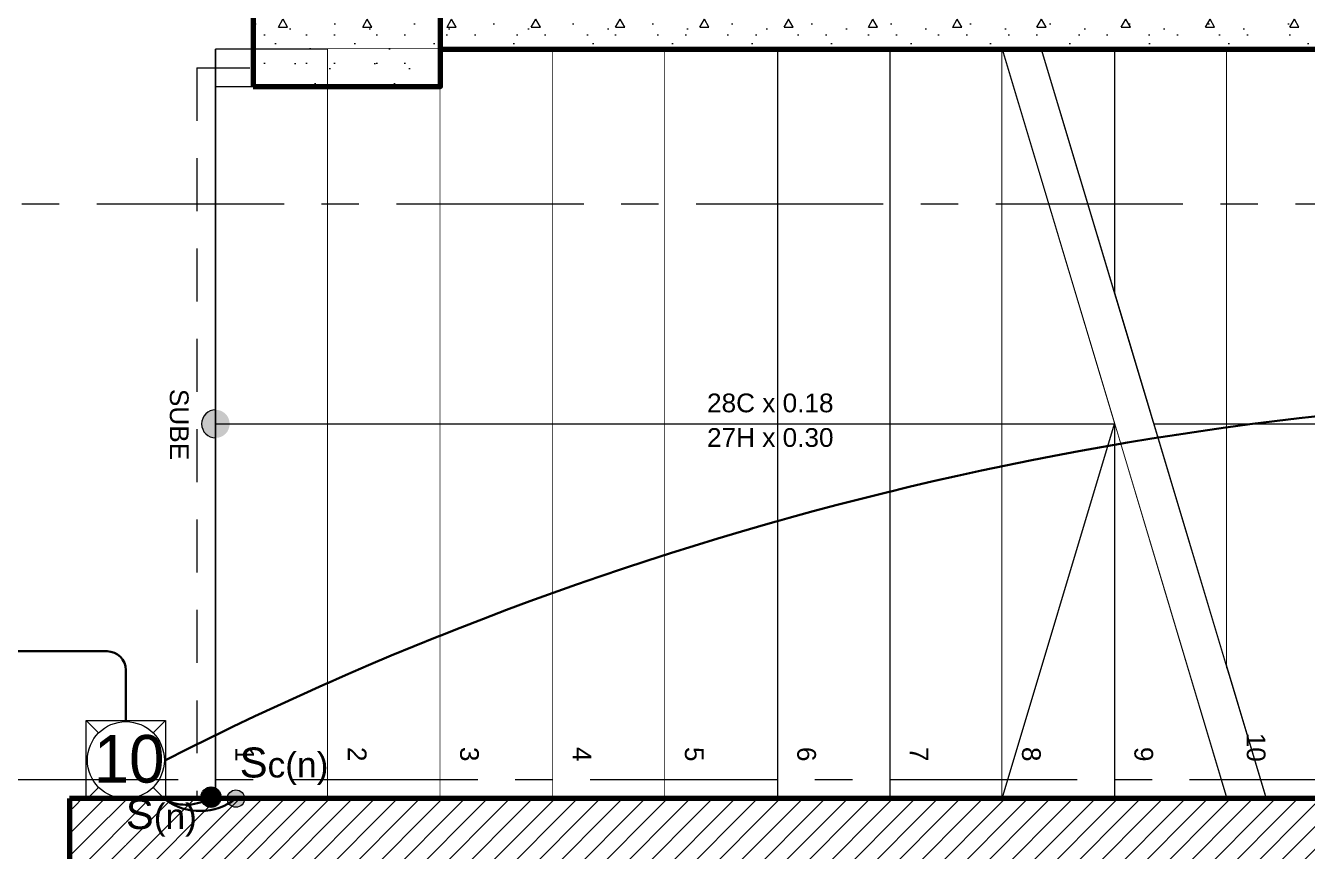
# Model space of a CAD drawing. Header units: inches. Extents: x -38 to 5698, y -33 to 92.
# Drawn here: x 45.563 to 48.985, y 20.209 to 22.413 of the extents above; entities that cross this region are included whole.
import ezdxf
from ezdxf.lldxf.tags import DXFTag

# ---------------------------------------------------------------- set-up
doc = ezdxf.new("R2010")
doc.units = ezdxf.units.IN
doc.header["$MEASUREMENT"] = 0
doc.set_wipeout_variables(frame=1)
for name, pattern in [('ACAD_ISO04W100', [30, 24, -3, 0, -3]), ('CONTINUA', [0]), ('Línea Oculta', [0.195611, 0.141111, -0.0545]), ('Punto & Raya', [0.65, 0.5, -0.075, 0, -0.075]), ('Rayas', [0.282222, 0.141111, -0.141111]), ('Wipeout_Contour', [1, 0, -1])]:
    doc.linetypes.add(name, pattern=pattern)
for name, color, linetype, lineweight in [('00 IE CKTO TOMAS', 111, 'Rayas', 18), ('ALUMBRADO_CONDUIT', 30, 'CONDUIT1', 30), ('ALUMBRADO_PVC', 6, 'PVC1', 30), ('Cable Alumbrado', 150, 'Continuous', 30), ('pulsador', 4, 'Continuous', 40), ('Simb_Alumbrado', 140, 'CONTINUA', 30)]:
    doc.layers.add(name, color=color, linetype=linetype, lineweight=lineweight)
for name, color, linetype in [('02 _ ARQ _ ALB _ Ejes Generales', 7, 'Continuous'), ('02 _ ARQ _ ZON _ Espacio.3D', 7, 'Continuous'), ('08 _ STR _ EXT _ 06 Columnas', 7, 'Continuous'), ('08 _ STR _ EXT _ 07 Losa Aligerada', 7, 'Continuous'), ('08 _ STR _ EXT _ 10 Vereda Exterior', 7, 'Continuous'), ('08 _ STR _ EXT _ 11 Escaleras', 7, 'Continuous'), ('08 _ STR _ EXT _ 12 Ascensor', 7, 'Continuous'), ('Estructura - 04 MURO', 7, 'Continuous'), ('Interior - CIELO RASSO', 7, 'Continuous'), ('Marcador - Secciones', 251, 'Continuous')]:
    doc.layers.add(name, color=color, linetype=linetype)
doc.styles.add('Annotative', font='arial.ttf')
doc.styles.add('Estilo_Generado_3', font='arial.ttf')
doc.styles.add('{18b73a54-fa43-428c-adcb-c1c7bbdf2c84}', font='Simplex.shx')
tags = doc.linetypes.add('CONDUIT1', pattern='A,1,-0.19772,["con",{18b73a54-fa43-428c-adcb-c1c7bbdf2c84},S=0.2,R=0,X=0,Y=-0.065594],-0.593642', length=1.791362).pattern_tags.tags
tags[6] = DXFTag(74, 10)
tags = doc.linetypes.add('PVC1', pattern='A,1,-0.19772,["PVC",{18b73a54-fa43-428c-adcb-c1c7bbdf2c84},S=0.13,R=0,X=0,Y=-0.061851],-0.507647', length=1.705367).pattern_tags.tags
tags[6] = DXFTag(74, 10)
pattern_1 = [(45, (0, 0), (-0.030052038, 0.030052038), [])]
pattern_2 = [(0, (0, 0), (0, 0.3897114), [0.024375, -0.200625]), (0, (0.1125, 0.19486), (0, 0.3897114), [0.024375, -0.200625]), (60, (0, 0), (-0.3375, 0.1948557), [0.024375, -0.200625]), (60, (0.225, 0), (-0.3375, 0.1948557), [0.024375, -0.200625]), (120, (0.02437, 0), (0.3375, 0.1948557), [0.024375, -0.200625]), (120, (0.24938, 0), (0.3375, 0.1948557), [0.024375, -0.200625]), (0, (0, 0.0375), (0, 0.075), [0, -0.075, 0, -0.1125]), (45, (0.0375, 0.0375), (-0.05303301, 0.05303301), [0, -0.05625, 0, -0.09375])]

# ---------------------------------------------------------------- blocks, each defined once
blk = doc.blocks.new('100x100x80 adosado')
at = {"layer": 'Simb_Alumbrado', "lineweight": 13}
blk.add_lwpolyline([(-0.0768, 0.0788), (0.0194, 0.0788), (0.0194, -0.0174), (-0.0768, -0.0174)], close=True, dxfattribs=at)
at = {"layer": 'Simb_Alumbrado', "lineweight": 9}
for points in [[(-0.0768, 0.0788), (-0.0618, 0.0638)], [(0.0043, 0.0638), (0.0194, 0.0788)], [(-0.0768, -0.0174), (-0.0618, -0.0023)], [(0.0043, -0.0023), (0.0194, -0.0174)]]:
    blk.add_lwpolyline(points, dxfattribs=at)
blk.add_circle((-0.0287, 0.0307), 0.0467, dxfattribs=at)
at = {"layer": 'Simb_Alumbrado', "lineweight": 9, "insert": (-0.0677, 0.0612), "char_height": 0.05773, "attachment_point": 1}
blk.add_mtext_dynamic_manual_height_columns('10', width=0.119989, gutter_width=12.5, heights=[0], dxfattribs=at)
blk = doc.blocks.new('ii3t')
at = {"layer": 'Simb_Alumbrado', "lineweight": 5}
h = blk.add_hatch(color=3, dxfattribs=at)
edge = h.paths.add_edge_path()
edge.add_arc((0, 0), 0.0164, 0, 360)
blk.add_circle((0, 0), 0.0164, dxfattribs=at)
blk = doc.blocks.new('pulsador')
at = {"layer": 'pulsador', "lineweight": 40}
h = blk.add_hatch(color=4, dxfattribs=at)
h.dxf.hatch_style = 1
h.paths.add_polyline_path([(246.2314, 46.0882, 1), (246.279, 46.0882, 1)])
h.paths.add_polyline_path([(246.2786, 46.0882, -1), (246.2317, 46.0882, -1)], flags=16)
h.paths.add_polyline_path([(246.271, 46.0882, -1), (246.2393, 46.0882, -1)], flags=0)
at = {"layer": 'pulsador'}
h = blk.add_hatch(color=4, dxfattribs=at)
h.dxf.hatch_style = 1
h.paths.add_polyline_path([(246.2393, 46.0882, 1), (246.271, 46.0882, 1)])
at = {"layer": 'pulsador', "color": 4, "lineweight": 50}
blk.add_circle((246.2552, 46.0882), 0.0238, dxfattribs=at)
at = {"layer": 'pulsador', "color": 4, "lineweight": 40}
blk.add_circle((246.2552, 46.0882), 0.0235, dxfattribs=at)
at = {"layer": 'pulsador', "color": 4}
blk.add_circle((246.2552, 46.0882), 0.0159, dxfattribs=at)

msp = doc.modelspace()

# ---------------------------------------------------------------- hatches: boundary and pattern name
at = {"layer": '08 _ STR _ EXT _ 10 Vereda Exterior', "linetype": 'Continuous', "lineweight": 13}
h = msp.add_hatch(dxfattribs=at)
h.set_pattern_fill('RETÍCULA_100X100_0002', color=251, style=0, pattern_type=2)
h.set_pattern_definition([(360, (3.7574, 18.3027), (0, 2.53199), []), (90, (3.7574, 18.3027), (-3.6, 0), [])])
h.paths.add_polyline_path([(2.17, 3.6213), (4.2913, 1.5), (9.32, 1.5), (9.32, 6.5), (40.52, 6.5), (40.52, 1.5), (52.92, 1.5), (52.92, 19.0859), (51.57, 19.0859), (51.57, 7.2), (9.07, 7.2), (9.07, 7.85), (6.5201, 7.85, -0.414214), (6.2701, 8.1), (6.2701, 8.85, -0.414213), (6.5201, 9.1), (9.07, 9.1), (9.07, 12), (6.5201, 12, -0.414214), (6.2701, 12.25), (6.2701, 13, -0.414213), (6.5201, 13.25), (9.07, 13.25), (9.07, 16.15), (6.5201, 16.15, -0.414214), (6.2701, 16.4), (6.2701, 17.15, -0.414213), (6.5201, 17.4), (8.77, 17.4), (8.7706, 21.0499), (2.17, 21.0499)])

# ---------------------------------------------------------------- linework, layer by layer
at = {"layer": '02 _ ARQ _ ZON _ Espacio.3D', "color": 254, "linetype": 'Continuous', "lineweight": 0, "flags": 128}
msp.add_lwpolyline([(47.82, 17.1), (47.82, 19.05), (45.6803, 19.05), (45.6803, 20.35), (46.07, 20.35), (46.07, 22.35), (46.17, 22.35), (46.17, 22.7), (46.67, 22.7), (46.67, 24.4), (46.17, 24.4), (46.17, 24.85), (46.67, 24.85), (46.67, 24.75), (51.32, 24.75), (51.32, 26.4), (51.07, 26.4), (51.07, 27), (51.455, 27), (51.455, 29.7)], dxfattribs=at)
at = {"layer": '08 _ STR _ EXT _ 07 Losa Aligerada', "color": 254, "linetype": 'Rayas', "lineweight": 18, "flags": 128}
msp.add_lwpolyline([(8.17, 27.9392), (7.67, 27.9392), (7.67, 5.8), (25.2353, 5.8), (25.2353, 7.2), (30.4315, 7.2), (30.4315, 6.0005), (37.07, 6.0005), (37.07, 3.3753), (44.57, 3.3753), (44.57, 6.05), (52.32, 6.05), (52.32, 14.9999), (51.57, 14.9999), (51.57, 18.1001), (51.57, 18.1001), (51.57, 20.35), (46.67, 20.35), (46.67, 22.35), (46.67, 22.6), (46.67, 24.5), (46.67, 24.75), (46.67, 26.75), (51.57, 26.75), (51.57, 29.7), (51.57, 29.7), (51.57, 35.2005), (52.52, 35.2005), (52.52, 41.1), (38.9553, 41.1), (38.9553, 40.8001), (34.0478, 40.8001), (34.0478, 40.5001), (23.37, 40.5001), (23.37, 43.8736), (16.2699, 43.8736), (16.2699, 39.9), (11.1201, 39.9), (11.1201, 40.95), (8.02, 40.95), (8.02, 37.7), (9.07, 37.7), (9.07, 33.9), (8.17, 33.9)], close=True, dxfattribs=at)
at = {"layer": 'ALUMBRADO_CONDUIT', "color": 30, "lineweight": 30, "ltscale": 0.4, "true_color": 0xf26722}
for p, q in [((44.1099, 20.743), (45.7803, 20.743)), ((45.8303, 20.5586), (45.8303, 20.693))]:
    msp.add_line(p, q, dxfattribs=at)
msp.add_arc((45.7803, 20.693), 0.05, 0, 90, dxfattribs=at)

# ---------------------------------------------------------------- texts
at = {"layer": '08 _ STR _ EXT _ 11 Escaleras', "color": 161, "lineweight": 13, "insert": (45.9725, 21.4433), "char_height": 0.05, "attachment_point": 4, "rotation": 270, "style": 'Estilo_Generado_3'}
msp.add_mtext('\\A1;{\\pql;\\fArial|b0|i0|c0|p34;SUBE}', dxfattribs=at)

# ---------------------------------------------------------------- next in the draw order: wipeouts: each hides what was drawn before it
at = {"color": 254, "linetype": 'Wipeout_Contour', "lineweight": 0, "ltscale": 207.698392}
msp.add_wipeout([(46.07, 22.35), (46.07, 20.35), (48.77, 20.35), (48.17, 22.35)], dxfattribs=at).dxf.layer = '08 _ STR _ EXT _ 11 Escaleras'
at = {"color": 254, "linetype": 'Wipeout_Contour', "lineweight": 0, "ltscale": 150.217915}
msp.add_wipeout([(45.8303, 20.1), (45.6803, 20.35), (45.6803, 20.1)], dxfattribs=at).dxf.layer = 'Estructura - 04 MURO'

# ---------------------------------------------------------------- next in the draw order: hatches: boundary and pattern name
at = {"layer": 'Estructura - 04 MURO', "linetype": 'Continuous', "lineweight": 5}
h = msp.add_hatch(dxfattribs=at)
h.set_pattern_fill('LADRILLO_COMÚN_0002', color=252, style=0, pattern_type=2)
h.set_pattern_definition(pattern_1)
h.paths.add_polyline_path([(45.8303, 20.1), (45.6803, 20.35), (45.6803, 20.1)])

# ---------------------------------------------------------------- next in the draw order: linework, layer by layer
at = {"layer": '08 _ STR _ EXT _ 11 Escaleras', "color": 161, "linetype": 'Continuous', "lineweight": 13}
for p, q in [((48.17, 22.35), (46.07, 22.35)), ((46.07, 22.35), (46.07, 20.35)), ((46.07, 20.35), (48.77, 20.35))]:
    msp.add_line(p, q, dxfattribs=at)

# ---------------------------------------------------------------- next in the draw order: wipeouts: each hides what was drawn before it
at = {"color": 254, "linetype": 'Wipeout_Contour', "lineweight": 0, "ltscale": 203.676303}
msp.add_wipeout([(46.07, 22.35), (46.07, 20.35), (46.37, 20.35), (46.37, 22.35)], dxfattribs=at).dxf.layer = '08 _ STR _ EXT _ 11 Escaleras'

# ---------------------------------------------------------------- next in the draw order: hatches: boundary and pattern name
at = {"layer": '08 _ STR _ EXT _ 11 Escaleras', "linetype": 'Continuous', "lineweight": 13}
msp.add_hatch(color=161, dxfattribs=at).paths.add_polyline_path([(46.07, 21.3125, 1), (46.07, 21.3875, 1)])

# ---------------------------------------------------------------- next in the draw order: linework, layer by layer
at = {"layer": '08 _ STR _ EXT _ 11 Escaleras', "color": 167, "linetype": 'Continuous', "lineweight": 18}
for p, q in [((46.07, 22.35), (46.07, 20.35)), ((46.67, 22.35), (46.07, 22.35)), ((46.37, 20.35), (46.37, 22.35)), ((46.07, 20.35), (47.27, 20.35))]:
    msp.add_line(p, q, dxfattribs=at)
at = {"layer": '08 _ STR _ EXT _ 11 Escaleras', "color": 167, "linetype": 'Continuous', "lineweight": 18, "flags": 128}
msp.add_lwpolyline([(46.07, 21.3875, 1), (46.07, 21.3125)], format="xyb", dxfattribs=at)
at = {"layer": 'Interior - CIELO RASSO', "color": 251, "linetype": 'Línea Oculta', "lineweight": 13, "flags": 128}
for points in [[(46.02, 22.3), (46.17, 22.3)], [(46.07, 22.25), (46.17, 22.25)]]:
    msp.add_lwpolyline(points, dxfattribs=at)

# ---------------------------------------------------------------- next in the draw order: texts
at = {"layer": '08 _ STR _ EXT _ 11 Escaleras', "color": 161, "lineweight": 13, "insert": (46.1479, 20.4879), "char_height": 0.05, "attachment_point": 4, "rotation": 270, "style": 'Estilo_Generado_3'}
msp.add_mtext('\\A1;{\\pql;\\fArial|b0|i0|c0|p34;1}', dxfattribs=at)

# ---------------------------------------------------------------- next in the draw order: wipeouts: each hides what was drawn before it
at = {"color": 254, "linetype": 'Wipeout_Contour', "lineweight": 0, "ltscale": 204.766323}
msp.add_wipeout([(46.37, 22.35), (46.37, 20.35), (46.67, 20.35), (46.67, 22.35)], dxfattribs=at).dxf.layer = '08 _ STR _ EXT _ 11 Escaleras'

# ---------------------------------------------------------------- next in the draw order: linework, layer by layer
at = {"layer": '08 _ STR _ EXT _ 11 Escaleras', "color": 167, "linetype": 'Continuous', "lineweight": 18}
msp.add_line((46.67, 20.35), (46.67, 22.35), dxfattribs=at)

# ---------------------------------------------------------------- next in the draw order: texts
at = {"layer": '00 IE CKTO TOMAS', "insert": (46.1342, 20.386), "char_height": 0.08, "width": 0.768045, "attachment_point": 7, "style": 'Annotative'}
msp.add_mtext('S{\\H0.84375x;c(n)}', dxfattribs=at)
at = {"layer": '08 _ STR _ EXT _ 11 Escaleras', "color": 161, "lineweight": 13, "insert": (46.4479, 20.4879), "char_height": 0.05, "attachment_point": 4, "rotation": 270, "style": 'Estilo_Generado_3'}
msp.add_mtext('\\A1;{\\pql;\\fArial|b0|i0|c0|p34;2}', dxfattribs=at)

# ---------------------------------------------------------------- next in the draw order: wipeouts: each hides what was drawn before it
at = {"color": 254, "linetype": 'Wipeout_Contour', "lineweight": 0, "ltscale": 205.857565}
msp.add_wipeout([(46.67, 22.35), (46.67, 20.35), (46.97, 20.35), (46.97, 22.35)], dxfattribs=at).dxf.layer = '08 _ STR _ EXT _ 11 Escaleras'

# ---------------------------------------------------------------- next in the draw order: hatches: boundary and pattern name
at = {"layer": '08 _ STR _ EXT _ 06 Columnas', "linetype": 'Continuous', "lineweight": 9}
h = msp.add_hatch(dxfattribs=at)
h.set_pattern_fill('HORMIGÓN_EN_MASA_0002', style=0, pattern_type=2)
h.set_pattern_definition(pattern_2)
h.paths.add_polyline_path([(46.17, 22.25), (46.67, 22.25), (46.67, 22.7), (46.17, 22.7)])

# ---------------------------------------------------------------- next in the draw order: linework, layer by layer
at = {"layer": '08 _ STR _ EXT _ 06 Columnas', "color": 7, "linetype": 'Continuous', "lineweight": 80, "flags": 128}
msp.add_lwpolyline([(46.17, 22.25), (46.67, 22.25), (46.67, 22.7), (46.17, 22.7)], close=True, dxfattribs=at)
at = {"layer": '08 _ STR _ EXT _ 11 Escaleras', "color": 167, "linetype": 'Continuous', "lineweight": 18}
for p, q in [((46.97, 22.35), (46.67, 22.35)), ((46.97, 20.35), (46.97, 22.35))]:
    msp.add_line(p, q, dxfattribs=at)
at = {"layer": '08 _ STR _ EXT _ 12 Ascensor', "color": 7, "linetype": 'Continuous', "lineweight": 80, "flags": 128}
msp.add_lwpolyline([(46.67, 22.35), (46.67, 22.6)], dxfattribs=at)

# ---------------------------------------------------------------- next in the draw order: texts
at = {"layer": '08 _ STR _ EXT _ 11 Escaleras', "color": 161, "lineweight": 13, "insert": (46.7474, 20.4879), "char_height": 0.05, "attachment_point": 4, "rotation": 270, "style": 'Estilo_Generado_3'}
msp.add_mtext('\\A1;{\\pql;\\fArial|b0|i0|c0|p34;3}', dxfattribs=at)

# ---------------------------------------------------------------- next in the draw order: wipeouts: each hides what was drawn before it
at = {"color": 254, "linetype": 'Wipeout_Contour', "lineweight": 0, "ltscale": 206.950009}
msp.add_wipeout([(46.97, 22.35), (46.97, 20.35), (47.27, 20.35), (47.27, 22.35)], dxfattribs=at).dxf.layer = '08 _ STR _ EXT _ 11 Escaleras'

# ---------------------------------------------------------------- next in the draw order: linework, layer by layer
at = {"layer": '08 _ STR _ EXT _ 11 Escaleras', "color": 167, "linetype": 'Continuous', "lineweight": 18}
for p, q in [((48.17, 22.35), (46.97, 22.35)), ((47.27, 20.35), (47.27, 22.35))]:
    msp.add_line(p, q, dxfattribs=at)

# ---------------------------------------------------------------- next in the draw order: texts
at = {"layer": '08 _ STR _ EXT _ 11 Escaleras', "color": 161, "lineweight": 13, "insert": (47.0479, 20.4879), "char_height": 0.05, "attachment_point": 4, "rotation": 270, "style": 'Estilo_Generado_3'}
msp.add_mtext('\\A1;{\\pql;\\fArial|b0|i0|c0|p34;4}', dxfattribs=at)

# ---------------------------------------------------------------- next in the draw order: wipeouts: each hides what was drawn before it
at = {"color": 254, "linetype": 'Wipeout_Contour', "lineweight": 0, "ltscale": 208.043638}
msp.add_wipeout([(47.57, 22.35), (47.27, 22.35), (47.27, 20.35), (47.57, 20.35)], dxfattribs=at).dxf.layer = '08 _ STR _ EXT _ 11 Escaleras'

# ---------------------------------------------------------------- next in the draw order: linework, layer by layer
at = {"layer": '08 _ STR _ EXT _ 11 Escaleras', "color": 167, "linetype": 'Continuous', "lineweight": 18}
msp.add_line((47.27, 20.35), (47.57, 20.35), dxfattribs=at)

# ---------------------------------------------------------------- next in the draw order: texts
at = {"layer": '08 _ STR _ EXT _ 11 Escaleras', "color": 161, "lineweight": 13, "insert": (47.3475, 20.4879), "char_height": 0.05, "attachment_point": 4, "rotation": 270, "style": 'Estilo_Generado_3'}
msp.add_mtext('\\A1;{\\pql;\\fArial|b0|i0|c0|p34;5}', dxfattribs=at)

# ---------------------------------------------------------------- next in the draw order: wipeouts: each hides what was drawn before it
at = {"color": 254, "linetype": 'Wipeout_Contour', "lineweight": 0, "ltscale": 209.138432}
msp.add_wipeout([(47.87, 22.35), (47.57, 22.35), (47.57, 20.35), (47.87, 20.35)], dxfattribs=at).dxf.layer = '08 _ STR _ EXT _ 11 Escaleras'

# ---------------------------------------------------------------- next in the draw order: linework, layer by layer
at = {"layer": '08 _ STR _ EXT _ 11 Escaleras', "color": 167, "linetype": 'Continuous', "lineweight": 18}
for p, q in [((47.57, 22.35), (47.57, 20.35)), ((47.57, 20.35), (48.77, 20.35))]:
    msp.add_line(p, q, dxfattribs=at)

# ---------------------------------------------------------------- next in the draw order: texts
at = {"layer": '08 _ STR _ EXT _ 11 Escaleras', "color": 161, "lineweight": 13, "char_height": 0.05, "style": 'Estilo_Generado_3'}
for s, insert, attachment_point in [('\\A1;{\\pqc;\\pt0,3.55;\\fArial|b0|i0|c0|p34;28C x \\fArial|b0|i0|c0|p34;0.18\\fArial|b0|i0|c0|p34;\\A1{\\H.66x;\\S^  ;}\\fArial|b0|i0|c0|p34;\\fArial|b0|i0|c0|p34;\\fArial|b0|i0|c0|p34;\\fArial|b0|i0|c0|p34;\\A1{\\H.66x;\\S^  ;}\\fArial|b0|i0|c0|p34;\\fArial|b0|i0|c0|p34;\\fArial|b0|i0|c0|p34;\\fArial|b0|i0|c0|p34;\\A1{\\H.66x;\\S^  ;}\\fArial|b0|i0|c0|p34;}', (47.57, 21.3663), 8), ('\\A1;{\\pqc;\\pt0,3.55;\\fArial|b0|i0|c0|p34;27H x \\fArial|b0|i0|c0|p34;0.30\\fArial|b0|i0|c0|p34;\\A1{\\H.66x;\\S^  ;}\\fArial|b0|i0|c0|p34;\\fArial|b0|i0|c0|p34;\\fArial|b0|i0|c0|p34;\\fArial|b0|i0|c0|p34;\\A1{\\H.66x;\\S^  ;}\\fArial|b0|i0|c0|p34;\\fArial|b0|i0|c0|p34;\\fArial|b0|i0|c0|p34;\\fArial|b0|i0|c0|p34;\\A1{\\H.66x;\\S^  ;}\\fArial|b0|i0|c0|p34;}', (47.57, 21.3386), 2)]:
    msp.add_mtext(s, dxfattribs=dict(at, insert=insert, attachment_point=attachment_point))
at = {"layer": '08 _ STR _ EXT _ 11 Escaleras', "color": 161, "lineweight": 13, "insert": (47.6475, 20.4879), "char_height": 0.05, "attachment_point": 4, "rotation": 270, "style": 'Estilo_Generado_3'}
msp.add_mtext('\\A1;{\\pql;\\fArial|b0|i0|c0|p34;6}', dxfattribs=at)

# ---------------------------------------------------------------- next in the draw order: wipeouts: each hides what was drawn before it
at = {"color": 254, "linetype": 'Wipeout_Contour', "lineweight": 0, "ltscale": 210.234373}
msp.add_wipeout([(47.87, 20.35), (48.17, 20.35), (48.17, 22.35), (47.87, 22.35)], dxfattribs=at).dxf.layer = '08 _ STR _ EXT _ 11 Escaleras'

# ---------------------------------------------------------------- next in the draw order: linework, layer by layer
at = {"layer": '08 _ STR _ EXT _ 11 Escaleras', "color": 167, "linetype": 'Continuous', "lineweight": 18}
for p, q in [((47.87, 22.35), (47.87, 20.35)), ((48.17, 20.35), (48.17, 22.35))]:
    msp.add_line(p, q, dxfattribs=at)

# ---------------------------------------------------------------- next in the draw order: texts
at = {"layer": '08 _ STR _ EXT _ 11 Escaleras', "color": 161, "lineweight": 13, "insert": (47.9479, 20.4879), "char_height": 0.05, "attachment_point": 4, "rotation": 270, "style": 'Estilo_Generado_3'}
msp.add_mtext('\\A1;{\\pql;\\fArial|b0|i0|c0|p34;7}', dxfattribs=at)

# ---------------------------------------------------------------- next in the draw order: wipeouts: each hides what was drawn before it
at = {"color": 254, "linetype": 'Wipeout_Contour', "lineweight": 0, "ltscale": 210.718963}
msp.add_wipeout([(48.17, 22.35), (48.17, 20.35), (48.47, 20.35), (48.47, 21.35)], dxfattribs=at).dxf.layer = '08 _ STR _ EXT _ 11 Escaleras'

# ---------------------------------------------------------------- next in the draw order: texts
at = {"layer": '08 _ STR _ EXT _ 11 Escaleras', "color": 161, "lineweight": 13, "insert": (48.2475, 20.4879), "char_height": 0.05, "attachment_point": 4, "rotation": 270, "style": 'Estilo_Generado_3'}
msp.add_mtext('\\A1;{\\pql;\\fArial|b0|i0|c0|p34;8}', dxfattribs=at)

# ---------------------------------------------------------------- next in the draw order: wipeouts: each hides what was drawn before it
at = {"color": 254, "linetype": 'Wipeout_Contour', "lineweight": 0, "ltscale": 159.429791}
msp.add_wipeout([(48.47, 22.35), (48.2744, 22.35), (48.47, 21.698)], dxfattribs=at).dxf.layer = '08 _ STR _ EXT _ 11 Escaleras'
at = {"color": 254, "linetype": 'Wipeout_Contour', "lineweight": 0, "ltscale": 158.638742}
msp.add_wipeout([(48.47, 21.35), (48.47, 20.35), (48.77, 20.35)], dxfattribs=at).dxf.layer = '08 _ STR _ EXT _ 11 Escaleras'

# ---------------------------------------------------------------- next in the draw order: linework, layer by layer
at = {"layer": '08 _ STR _ EXT _ 11 Escaleras', "color": 161, "linetype": 'ACAD_ISO04W100', "lineweight": 13}
msp.add_line((51.07, 22.35), (48.2744, 22.35), dxfattribs=at)
at = {"layer": '08 _ STR _ EXT _ 11 Escaleras', "color": 167, "linetype": 'Continuous', "lineweight": 18}
msp.add_line((48.47, 21.35), (48.47, 20.35), dxfattribs=at)

# ---------------------------------------------------------------- next in the draw order: texts
at = {"layer": '08 _ STR _ EXT _ 11 Escaleras', "color": 161, "lineweight": 13, "insert": (48.5475, 20.4879), "char_height": 0.05, "attachment_point": 4, "rotation": 270, "style": 'Estilo_Generado_3'}
msp.add_mtext('\\A1;{\\pql;\\fArial|b0|i0|c0|p34;9}', dxfattribs=at)

# ---------------------------------------------------------------- next in the draw order: wipeouts: each hides what was drawn before it
at = {"color": 254, "linetype": 'Wipeout_Contour', "lineweight": 0, "ltscale": 213.348297}
msp.add_wipeout([(48.77, 22.35), (48.47, 22.35), (48.47, 21.698), (48.77, 20.698)], dxfattribs=at).dxf.layer = '08 _ STR _ EXT _ 11 Escaleras'

# ---------------------------------------------------------------- next in the draw order: linework, layer by layer
at = {"layer": '08 _ STR _ EXT _ 11 Escaleras', "color": 161, "linetype": 'ACAD_ISO04W100', "lineweight": 13}
for p, q in [((48.47, 22.35), (48.47, 21.698)), ((48.77, 20.698), (48.77, 22.35))]:
    msp.add_line(p, q, dxfattribs=at)
at = {"layer": '08 _ STR _ EXT _ 11 Escaleras', "color": 167, "linetype": 'Continuous', "lineweight": 18}
for p in [(46.07, 21.35), (48.17, 20.35)]:
    msp.add_line(p, (48.47, 21.35), dxfattribs=at)

# ---------------------------------------------------------------- next in the draw order: wipeouts: each hides what was drawn before it
at = {"color": 254, "linetype": 'Wipeout_Contour', "lineweight": 0, "ltscale": 266.623761}
msp.add_wipeout([(48.77, 22.35), (48.77, 20.698), (48.8744, 20.35), (49.07, 20.35), (49.07, 22.35)], dxfattribs=at).dxf.layer = '08 _ STR _ EXT _ 11 Escaleras'

# ---------------------------------------------------------------- next in the draw order: hatches: boundary and pattern name
at = {"layer": '08 _ STR _ EXT _ 12 Ascensor', "linetype": 'Continuous', "lineweight": 9}
h = msp.add_hatch(dxfattribs=at)
h.set_pattern_fill('HORMIGÓN_EN_MASA_0002', style=0, pattern_type=2)
h.set_pattern_definition(pattern_2)
h.paths.add_polyline_path([(48.82, 22.6), (46.67, 22.6), (46.67, 22.35), (48.82, 22.35)])
h = msp.add_hatch(dxfattribs=at)
h.set_pattern_fill('HORMIGÓN_EN_MASA_0002', style=0, pattern_type=2)
h.set_pattern_definition(pattern_2)
h.paths.add_polyline_path([(48.82, 22.35), (49.07, 22.35), (48.82, 22.6)])

# ---------------------------------------------------------------- next in the draw order: linework, layer by layer
at = {"layer": '02 _ ARQ _ ALB _ Ejes Generales', "color": 251, "linetype": 'Punto & Raya', "lineweight": 13}
msp.add_line((55.57, 20.4), (42.7385, 20.4), dxfattribs=at)
at = {"layer": '08 _ STR _ EXT _ 11 Escaleras', "color": 167, "linetype": 'Continuous', "lineweight": 18}
msp.add_line((48.17, 22.35), (48.77, 20.35), dxfattribs=at)
at = {"layer": '08 _ STR _ EXT _ 11 Escaleras', "color": 161, "linetype": 'ACAD_ISO04W100', "lineweight": 13}
for p, q in [((48.2744, 22.35), (48.8744, 20.35)), ((48.5744, 21.35), (49.07, 21.35)), ((48.8744, 20.35), (51.07, 20.35))]:
    msp.add_line(p, q, dxfattribs=at)
at = {"layer": '08 _ STR _ EXT _ 12 Ascensor', "color": 7, "linetype": 'Continuous', "lineweight": 80, "flags": 128}
msp.add_lwpolyline([(46.67, 22.35), (49.07, 22.35)], dxfattribs=at)
at = {"layer": 'ALUMBRADO_PVC', "linetype": 'PVC1', "ltscale": 0.4}
msp.add_arc((49.9952, 12.4656), 8.9594, 89.82691, 116.93991, dxfattribs=at)
at = {"layer": 'Marcador - Secciones', "color": 251, "linetype": 'Punto & Raya', "lineweight": 13}
msp.add_line((28.9526, 21.9367), (56.7072, 21.9367), dxfattribs=at)

# ---------------------------------------------------------------- next in the draw order: texts
at = {"layer": '08 _ STR _ EXT _ 11 Escaleras', "color": 161, "lineweight": 13, "insert": (48.8475, 20.5259), "char_height": 0.05, "attachment_point": 4, "rotation": 270, "style": 'Estilo_Generado_3'}
msp.add_mtext('\\A1;{\\pql;\\fArial|b0|i0|c0|p34;10}', dxfattribs=at)

# ---------------------------------------------------------------- next in the draw order: wipeouts: each hides what was drawn before it
at = {"color": 254, "linetype": 'Wipeout_Contour', "lineweight": 0, "ltscale": 210.020006}
msp.add_wipeout([(45.8303, 20.1), (51.07, 20.1), (51.07, 20.35), (45.8303, 20.35)], dxfattribs=at).dxf.layer = 'Estructura - 04 MURO'

# ---------------------------------------------------------------- next in the draw order: hatches: boundary and pattern name
at = {"layer": 'Estructura - 04 MURO', "linetype": 'Continuous', "lineweight": 5}
h = msp.add_hatch(dxfattribs=at)
h.set_pattern_fill('LADRILLO_COMÚN_0002', color=252, style=0, pattern_type=2)
h.set_pattern_definition(pattern_1)
h.paths.add_polyline_path([(45.8303, 20.1), (51.07, 20.1), (51.07, 20.35), (45.8303, 20.35)])

# ---------------------------------------------------------------- next in the draw order: linework, layer by layer
at = {"layer": 'ALUMBRADO_PVC', "linetype": 'PVC1', "ltscale": 0.4}
for centre, radius, start, end in [((45.9911, 20.4523), 0.1188, 242.4524, 304.1349), ((46.0281, 20.473), 0.1561, 233.8813, 307.9966)]:
    msp.add_arc(centre, radius, start, end, dxfattribs=at)
at = {"layer": 'Interior - CIELO RASSO', "color": 251, "linetype": 'Línea Oculta', "lineweight": 13, "flags": 128}
for points in [[(46.02, 22.3), (46.02, 20.35)], [(46.07, 20.35), (46.07, 22.25)], [(46.07, 20.35), (46.02, 20.35)]]:
    msp.add_lwpolyline(points, dxfattribs=at)

# ---------------------------------------------------------------- next in the draw order: block references
at = {"color": 4, "lineweight": 40}
msp.add_blockref('pulsador', (-200.1974, -25.7343), dxfattribs=at)
at = {"layer": 'Cable Alumbrado', "lineweight": 0, "xscale": 1.404578189384958, "yscale": 1.404578189384958, "zscale": 1.404578189384958}
msp.add_blockref('ii3t', (46.1242, 20.35), dxfattribs=at)

# ---------------------------------------------------------------- next in the draw order: wipeouts: each hides what was drawn before it
at = {"color": 254, "linetype": 'Wipeout_Contour', "lineweight": 0, "ltscale": 149.945834}
msp.add_wipeout([(45.8303, 20.35), (45.6803, 20.35), (45.8303, 20.1)], dxfattribs=at).dxf.layer = 'Estructura - 04 MURO'

# ---------------------------------------------------------------- next in the draw order: hatches: boundary and pattern name
at = {"layer": 'Estructura - 04 MURO', "linetype": 'Continuous', "lineweight": 5}
h = msp.add_hatch(dxfattribs=at)
h.set_pattern_fill('LADRILLO_COMÚN_0002', color=252, style=0, pattern_type=2)
h.set_pattern_definition(pattern_1)
h.paths.add_polyline_path([(45.8303, 20.35), (45.6803, 20.35), (45.8303, 20.1)])

# ---------------------------------------------------------------- next in the draw order: linework, layer by layer
at = {"layer": 'Estructura - 04 MURO', "color": 7, "linetype": 'Continuous', "lineweight": 80}
msp.add_line((45.6803, 20.35), (45.6803, 19.05), dxfattribs=at)
at = {"layer": 'Estructura - 04 MURO', "color": 7, "linetype": 'Continuous', "lineweight": 80, "flags": 128}
msp.add_lwpolyline([(51.07, 20.35), (45.6803, 20.35)], dxfattribs=at)

# ---------------------------------------------------------------- next in the draw order: block references
at = {"layer": 'ALUMBRADO_CONDUIT', "linetype": 'PVC1', "lineweight": 35, "xscale": 2.199856799627834, "yscale": 2.199856799627834, "zscale": 2.199856799627834}
msp.add_blockref('100x100x80 adosado', (45.8935, 20.3851), dxfattribs=at)

# ---------------------------------------------------------------- next in the draw order: texts
at = {"layer": '00 IE CKTO TOMAS', "insert": (45.8303, 20.2485), "char_height": 0.08, "width": 0.768045, "attachment_point": 7, "style": 'Annotative'}
msp.add_mtext('S{\\H0.84375x;(n)}', dxfattribs=at)

doc.saveas('drawing.dxf')
